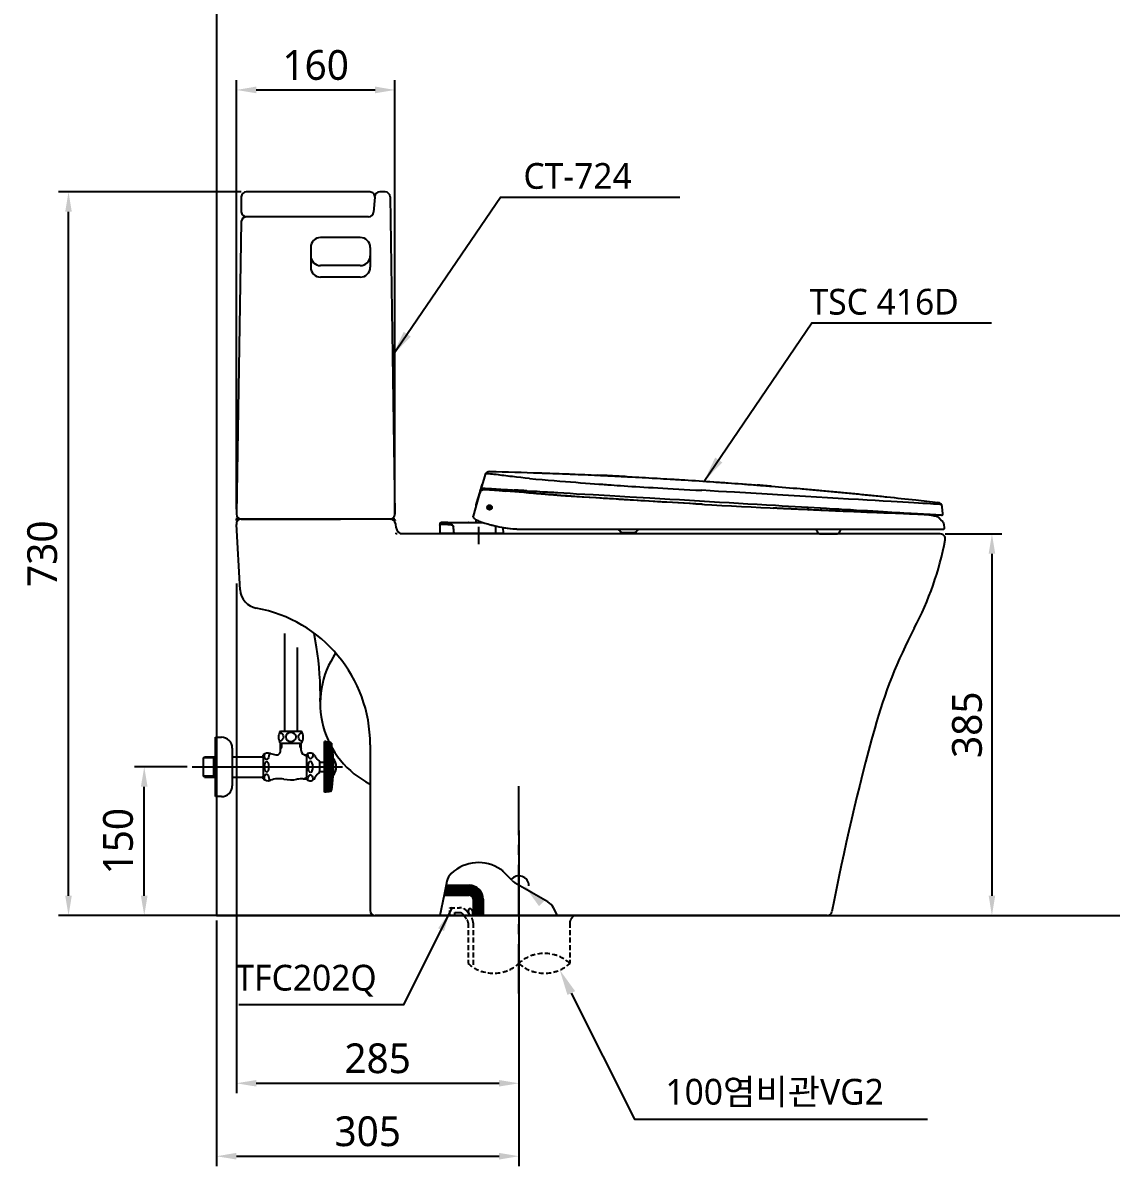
# Model space of a CAD drawing. Extents: x 50 to 2246, y -108 to 2189.
# Drawn here: x 50 to 1148, y -108 to 1045 of the extents above; entities that cross this region are included whole.
import ezdxf

# ---------------------------------------------------------------- set-up
doc = ezdxf.new("R2010")
doc.units = 0
doc.header["$LTSCALE"] = 20
doc.header["$MEASUREMENT"] = 0
doc.linetypes.add('CENTER', pattern=[2, 1.25, -0.25, 0.25, -0.25])
doc.linetypes.add('HIDDEN', pattern=[0.375, 0.25, -0.125])
doc.layers.get('0').update_dxf_attribs({"linetype": 'CONTINUOUS'})
doc.layers.get('DEFPOINTS').update_dxf_attribs({"linetype": 'CONTINUOUS'})
for name, color, linetype in [('1', 1, 'CONTINUOUS'), ('2', 2, 'CONTINUOUS'), ('3', 3, 'CONTINUOUS'), ('4', 4, 'CONTINUOUS'), ('6', 6, 'CONTINUOUS'), ('CENTER', 2, 'CENTER'), ('FAUCET', 4, 'CONTINUOUS')]:
    doc.layers.add(name, color=color, linetype=linetype)
doc.styles.add('ROMANS', font='romans', dxfattribs={"height": 10.144927})
doc.styles.get("Standard").update_dxf_attribs({"font": 'NanumGothic.ttf'})
doc.dimstyles.get("Standard").update_dxf_attribs({"dimtxt": 2.7, "dimasz": 2, "dimexe": 2, "dimexo": 1, "dimgap": 1.5, "dimtad": 1, "dimlfac": 10, "dimzin": 0, "dimdsep": 46, "dimtxsty": 'Standard', "dimcen": 0, "dimclrt": 2, "dimadec": 0, "dimazin": 0, "dimtfac": 1, "dimtofl": 0, "dimtmove": 0, "dimatfit": 3, "dimfxl": 0, "dimtolj": 1, "dimtzin": 0, "dimarcsym": 0})

# ---------------------------------------------------------------- blocks, each defined once
blk = doc.blocks.new('*D29')
at = {"layer": '1', "color": 3, "lineweight": -2}
for p, q in [((245.6, 139.8), (245.6, -108)), ((550.6, 61), (550.6, -108)), ((265.6, -98), (530.6, -98))]:
    blk.add_line(p, q, dxfattribs=at)
at = {"layer": '1', "color": 3}
for points in [[(265.6, -94.6), (265.6, -101.3), (245.6, -98)], [(530.6, -94.6), (530.6, -101.3), (550.6, -98)]]:
    blk.add_solid(points, dxfattribs=at)
at = {"layer": 'DEFPOINTS', "color": 0}
for p in [(245.6, 144.8), (550.6, 66), (550.6, -98)]:
    blk.add_point(p, dxfattribs=at)
at = {"layer": '1', "color": 2, "insert": (398.1, -73), "char_height": 30, "attachment_point": 5}
blk.add_mtext('\\A1;305', dxfattribs=at)
blk = doc.blocks.new('*D30')
at = {"layer": '1', "color": 3, "lineweight": -2}
for p, q in [((215.9, 294.8), (162.7, 294.8)), ((172.7, 164.8), (172.7, 274.8)), ((240.6, 144.8), (162.7, 144.8))]:
    blk.add_line(p, q, dxfattribs=at)
at = {"layer": '1', "color": 3}
for points in [[(169.3, 274.8), (176, 274.8), (172.7, 294.8)], [(169.3, 164.8), (176, 164.8), (172.7, 144.8)]]:
    blk.add_solid(points, dxfattribs=at)
at = {"layer": 'DEFPOINTS', "color": 0}
for p in [(172.7, 294.8), (220.9, 294.8), (245.6, 144.8)]:
    blk.add_point(p, dxfattribs=at)
at = {"layer": '1', "color": 2, "insert": (146.4, 219.8), "char_height": 30, "attachment_point": 5, "rotation": 90}
blk.add_mtext('\\A1;150', dxfattribs=at)
blk = doc.blocks.new('*D31')
at = {"layer": '1', "color": 3, "lineweight": -2}
for p, q in [((265.6, 479.8), (265.6, -34.4)), ((550.6, 61), (550.6, -34.4)), ((285.6, -24.4), (530.6, -24.4))]:
    blk.add_line(p, q, dxfattribs=at)
at = {"layer": '1', "color": 3}
for points in [[(285.6, -21.1), (285.6, -27.7), (265.6, -24.4)], [(530.6, -21.1), (530.6, -27.7), (550.6, -24.4)]]:
    blk.add_solid(points, dxfattribs=at)
at = {"layer": 'DEFPOINTS', "color": 0}
for p in [(265.6, 484.8), (550.6, 66), (550.6, -24.4)]:
    blk.add_point(p, dxfattribs=at)
at = {"layer": '1', "color": 2, "insert": (408.1, 0.6), "char_height": 30, "attachment_point": 5}
blk.add_mtext('\\A1;285', dxfattribs=at)
blk = doc.blocks.new('*X20')
at = {"color": 0}
for p, q in [((1041.8, 977), (1066.9, 977)), ((1040, 968), (1078.1, 968)), ((1040.2, 969), (1077.7, 969)), ((1040.4, 970), (1077.2, 970)), ((1040.6, 971), (1076.6, 971)), ((1040.8, 972), (1075.8, 972)), ((1041, 973), (1074.9, 973)), ((1041.2, 974), (1073.8, 974)), ((1041.4, 975), (1072.4, 975)), ((1041.6, 976), (1070.5, 976)), ((1066, 967), (1078.4, 967)), ((1067.8, 966), (1078.7, 966)), ((1068.5, 965), (1078.9, 965)), ((1068.9, 964), (1079, 964)), ((1069, 963), (1079, 963)), ((1069, 962), (1079, 962)), ((1069, 961), (1079, 961)), ((1069, 960), (1079, 960)), ((1069, 959), (1079, 959)), ((1069, 958), (1079, 958)), ((1069, 957), (1079, 957)), ((1069, 956), (1079, 956)), ((1069, 955), (1079, 955)), ((1069, 954), (1079, 954)), ((1069, 953), (1079, 953)), ((1069, 952), (1079, 952)), ((1069, 951), (1079, 951)), ((1069, 950), (1079, 950)), ((1069, 949), (1079, 949)), ((1069, 948), (1079, 948)), ((1069, 947), (1079, 947))]:
    blk.add_line(p, q, dxfattribs=at)
blk = doc.blocks.new('*D24')
at = {"color": 3, "lineweight": -2}
for p, q in [((980.6, 529.8), (1037.7, 529.8)), ((1027.7, 509.8), (1027.7, 164.8)), ((866.5, 144.8), (1037.7, 144.8))]:
    blk.add_line(p, q, dxfattribs=at)
at = {"color": 3}
for points in [[(1024.4, 509.8), (1031, 509.8), (1027.7, 529.8)], [(1024.4, 164.8), (1031, 164.8), (1027.7, 144.8)]]:
    blk.add_solid(points, dxfattribs=at)
at = {"layer": 'DEFPOINTS', "color": 0}
for p in [(975.6, 529.8), (861.5, 144.8), (1027.7, 144.8)]:
    blk.add_point(p, dxfattribs=at)
at = {"color": 2, "insert": (1002.7, 337.3), "char_height": 30, "attachment_point": 5, "rotation": 90}
blk.add_mtext('\\A1;385', dxfattribs=at)
blk = doc.blocks.new('*D26')
at = {"color": 3, "lineweight": -2}
for p, q in [((265.6, 554.8), (265.6, 987.6)), ((425.6, 549.8), (425.6, 987.6)), ((285.6, 977.6), (405.6, 977.6))]:
    blk.add_line(p, q, dxfattribs=at)
at = {"color": 3}
for points in [[(285.6, 981), (285.6, 974.3), (265.6, 977.6)], [(405.6, 981), (405.6, 974.3), (425.6, 977.6)]]:
    blk.add_solid(points, dxfattribs=at)
at = {"layer": 'DEFPOINTS', "color": 0}
for p in [(425.6, 977.6), (265.6, 549.8), (425.6, 544.8)]:
    blk.add_point(p, dxfattribs=at)
at = {"color": 2, "insert": (345.6, 1002.6), "char_height": 30, "attachment_point": 5}
blk.add_mtext('\\A1;160', dxfattribs=at)
blk = doc.blocks.new('*D28')
at = {"layer": '1', "color": 3, "lineweight": -2}
for p, q in [((270.6, 874.8), (86.3, 874.8)), ((96.3, 164.8), (96.3, 854.8)), ((400.6, 144.8), (86.3, 144.8))]:
    blk.add_line(p, q, dxfattribs=at)
at = {"layer": '1', "color": 3}
for points in [[(93, 854.8), (99.6, 854.8), (96.3, 874.8)], [(93, 164.8), (99.6, 164.8), (96.3, 144.8)]]:
    blk.add_solid(points, dxfattribs=at)
at = {"layer": 'DEFPOINTS', "color": 0}
for p in [(96.3, 874.8), (275.6, 874.8), (405.6, 144.8)]:
    blk.add_point(p, dxfattribs=at)
at = {"layer": '1', "color": 2, "insert": (69.9, 509.8), "char_height": 30, "attachment_point": 5, "rotation": 90}
blk.add_mtext('\\A1;730', dxfattribs=at)
blk = doc.blocks.new('A$C0A0E4DA4')
at = {"color": 2, "ltscale": 50}
for p, q in [((41.9, 58), (42.5, 60.1)), ((42.5, 60.1), (42.6, 60.5)), ((36.9, 41.2), (40.1, 51.8)), ((40.1, 51.8), (40.2, 51.8)), ((40.2, 51.8), (40.3, 51.8)), ((40.3, 51.8), (40.3, 51.8)), ((52.4, 37.1), (47.7, 37.1)), ((50, 39.5), (50, 34.7)), ((507.3, 30.6), (506.6, 37.7)), ((0, 20.8), (0, 19.8)), ((0, 20.8), (0, 19.8)), ((8, 19.8), (0, 19.8)), ((0, 19.3), (0, 19.1)), ((0, 19.1), (0, 10.8)), ((8, 19.8), (0.5, 19.8)), ((1.5, 19.8), (0.5, 19.8)), ((8, 21.8), (1, 21.8)), ((4.4, 19.8), (1.5, 19.8)), ((7.8, 19.8), (8.9, 19.8)), ((8, 21.8), (43.7, 21.8)), ((8, 19.8), (11.1, 19.8)), ((8, 19.8), (9.8, 19.8)), ((11, 19.8), (9.8, 19.8)), ((14, 12.5), (13.5, 17.5)), ((14.3, 10.8), (13.6, 17.6)), ((14.1, 10.8), (14, 12.5)), ((38.8, 17.6), (38.8, 0)), ((64, 10.8), (63.9, 16.9)), ((80.2, 15.3), (264.5, 15.3)), ((264.5, 15.3), (353.6, 15.3)), ((353.6, 15.3), (467.3, 15.3)), ((467.3, 15.3), (507.8, 15.3)), ((508.8, 16.4), (508.5, 19.9)), ((64, 10.8), (0, 10.8))]:
    blk.add_line(p, q, dxfattribs=at)
for points in [[(45.3, 69.7), (45.3, 69.4), (45.2, 69)], [(90.3, 66.3), (85.9, 66.8), (81.5, 67.3), (77.3, 67.8), (73.2, 68.3), (70.9, 68.5), (68.7, 68.8), (66.6, 69.1), (64.5, 69.3), (62.6, 69.5), (60.7, 69.8), (58.9, 70), (56.7, 70.2), (54.7, 70.4), (52.9, 70.6), (51.3, 70.8), (49.8, 71), (48.6, 71.1), (47.4, 71.2), (46.4, 71.3), (46.1, 71.3)], [(186.8, 68.3), (185.5, 68.4), (184.1, 68.4), (182.4, 68.5), (180.6, 68.6), (178.6, 68.7), (176.4, 68.8), (174, 68.9), (171.4, 69.1), (168.6, 69.2), (165.7, 69.3), (162.5, 69.5), (159.2, 69.6)], [(161, 69.5), (159.2, 69.6)], [(45.2, 69), (41.8, 57.8)], [(41.8, 57.6), (41.8, 57.7), (41.8, 57.8), (41.8, 57.8)], [(41.8, 57.8), (41.8, 57.7), (41.8, 57.5)], [(41.8, 57.8), (41.8, 57.7), (41.8, 57.6)], [(41.9, 57.9), (41.9, 57.5), (42, 57.2), (42.2, 56.9), (42.5, 56.7)], [(45.2, 69), (45.2, 69.1)], [(45.2, 69), (45.2, 69)], [(90.3, 66.3), (96.8, 65.7), (103.1, 65.2), (109.2, 64.7), (115.2, 64.2), (121, 63.7), (126.5, 63.3), (131.8, 62.9), (136.9, 62.5), (141.9, 62.1), (146.7, 61.7), (151.4, 61.4), (155.9, 61.1), (160.2, 60.7), (162.1, 60.6), (163.9, 60.5), (165.7, 60.3), (167.5, 60.2), (169.2, 60.1), (170.9, 60), (172.6, 59.9), (175.6, 59.6), (178.7, 59.4), (182.1, 59.2), (185.7, 58.9), (189.4, 58.7), (193.4, 58.4), (197.4, 58.2), (201.5, 57.9), (205.8, 57.6), (210.2, 57.3), (214.9, 57.1), (219.7, 56.8), (224.7, 56.5), (229.9, 56.2), (235.2, 55.9), (240.8, 55.6), (246.4, 55.3), (252.2, 55), (258.1, 54.7), (264.3, 54.4)], [(334.2, 58.6), (332, 58.7), (329.9, 58.9), (327.9, 59.1), (326, 59.2), (324.3, 59.4), (322.7, 59.5), (321.2, 59.6), (319.8, 59.7)], [(40, 51.1), (33.5, 28.3)], [(40.6, 52.5), (40.4, 52.1), (40.1, 51.4), (40, 51.1)], [(40.1, 51.8), (40.2, 52.3), (40.4, 52.9), (40.5, 53.4), (40.7, 54), (40.9, 54.5), (41, 55), (41.2, 55.5), (41.3, 56), (41.3, 56)], [(40.1, 51.8), (40.5, 52.6)], [(40.1, 51.3), (40.3, 51.9), (40.4, 52)], [(40.2, 51.9), (40.2, 51.7), (40.1, 51.3)], [(40.2, 51.9), (40.5, 52.6), (41, 53.3), (41.6, 54), (42.2, 54.5), (43, 54.9), (43.8, 55.2), (44.6, 55.3), (45.3, 55.3)], [(40.5, 52.3), (40.6, 52.5)], [(40.6, 52.7), (40.6, 52.8), (41.2, 53.7), (41.5, 54.3), (41.8, 54.8), (42, 55.3), (42.3, 55.6), (42.4, 56), (42.6, 56.2), (42.7, 56.5), (42.7, 56.6)], [(41.3, 56), (41.4, 56.4), (41.5, 56.8), (41.6, 57.1), (41.7, 57.3), (41.8, 57.6), (41.8, 57.6)], [(41.7, 56.9), (41.6, 56.7), (41.4, 56.4), (41.3, 56)], [(41.8, 57.6), (41.8, 57.5), (41.7, 56.9)], [(41.8, 57), (41.7, 56.9)], [(41.8, 57.5), (41.8, 57.6), (41.8, 57.6)], [(42.1, 56.8), (42.1, 56.8), (42, 57), (41.9, 57.1), (41.8, 57.4), (41.8, 57.5)], [(42.4, 56.6), (42.3, 56.7), (42.1, 56.8)], [(42.4, 56.7), (42.5, 56.6)], [(42.5, 56.6), (42.4, 56.6)], [(42.4, 56.6), (42.4, 56.6), (42.5, 56.6)], [(42.5, 56.7), (42.8, 56.6), (43.3, 56.6), (43.8, 56.6), (44.5, 56.5), (45.2, 56.5), (46, 56.4), (46.8, 56.4), (47.6, 56.3), (48.4, 56.3), (49.3, 56.2), (50.1, 56.2), (50.8, 56.1), (51.6, 56.1), (52.3, 56), (53.1, 56), (54, 55.9), (55.1, 55.9), (56.5, 55.8), (58, 55.7), (59.7, 55.6), (61.5, 55.5), (63.6, 55.4), (65.9, 55.2), (68.1, 55.1), (70.5, 55), (73, 54.8), (75.7, 54.7), (78, 54.5), (80.3, 54.4), (82.8, 54.2), (85.4, 54.1), (87.6, 54)], [(42.5, 56.6), (42.5, 56.6), (42.7, 56.6)], [(42.5, 56.6), (42.5, 56.6), (42.5, 56.6)], [(42.7, 56.6), (42.8, 56.5)], [(42.7, 56.6), (42.8, 56.6)], [(45.3, 55.3), (59.6, 54.3), (66.3, 53.7)], [(50.5, 56.1), (50.2, 55.5), (49.9, 55)], [(135.7, 48.1), (135.5, 48.1), (134.8, 48.2), (134, 48.2), (133.2, 48.3), (132.6, 48.3), (132, 48.4), (131.4, 48.4), (130.7, 48.5), (129.8, 48.5), (128.8, 48.6), (127.9, 48.7), (127.1, 48.7), (126.5, 48.7), (125.9, 48.8), (125.3, 48.8), (124.5, 48.9), (123.8, 48.9), (123, 49), (122.4, 49), (121.8, 49.1), (121.2, 49.1), (120.6, 49.2), (120, 49.2), (119.2, 49.3), (118.5, 49.3), (117.7, 49.4), (116.9, 49.5), (116, 49.5), (115.2, 49.6), (114.7, 49.6), (114.2, 49.7), (113.5, 49.7), (112.8, 49.8), (112.2, 49.8), (111.7, 49.9), (111.1, 49.9), (110.4, 50), (109.7, 50), (108.9, 50.1), (108, 50.2), (107.2, 50.2), (106.5, 50.3), (105.9, 50.4), (105.4, 50.4), (105.1, 50.4), (104.9, 50.4), (104.6, 50.5), (104.4, 50.5), (104, 50.5), (103.7, 50.5), (103.4, 50.6), (103, 50.6), (102.5, 50.6), (101.7, 50.7), (100.8, 50.8), (100, 50.9), (99.2, 50.9), (98.6, 51), (97.7, 51), (96.8, 51.1), (95.8, 51.2), (94.7, 51.3), (93.6, 51.4), (91.5, 51.6), (89.5, 51.7), (87, 52), (84.6, 52.2), (82.3, 52.4), (80, 52.6), (77.6, 52.8), (75.4, 52.9), (73.1, 53.1), (70.8, 53.3), (68.5, 53.5), (66.3, 53.7), (66.3, 53.7)], [(87.6, 53.9), (84.7, 54.1), (81.8, 54.3), (79, 54.4), (76.2, 54.6), (74.8, 54.7)], [(87.6, 54), (88.1, 53.9), (91.6, 53.7), (94.8, 53.5), (97.9, 53.4), (100.7, 53.2), (103.4, 53), (105.8, 52.9), (108, 52.8), (109.9, 52.7), (111.5, 52.6), (113.1, 52.5), (114.5, 52.4), (115.9, 52.3), (117.4, 52.2), (118.8, 52.1), (125, 51.8), (131.3, 51.4), (137.6, 51), (154.5, 50.1), (171.4, 49.1), (191.5, 47.9), (211.6, 46.7), (231.7, 45.5), (241.7, 45), (251.7, 44.4), (261.8, 43.8), (271.8, 43.2), (281.8, 42.6), (291.8, 42), (301.2, 41.5), (310.6, 40.9), (319.9, 40.4), (329.2, 39.9), (338.4, 39.3), (345.1, 38.9), (351.7, 38.5), (358.3, 38.2), (364.8, 37.8), (371.3, 37.4), (377.6, 37), (383.8, 36.7), (390, 36.3), (396.1, 35.9), (402.2, 35.6), (408.2, 35.2), (414.2, 34.9), (420, 34.5), (425.7, 34.2), (431.3, 33.9), (436.7, 33.6), (442, 33.3), (447.2, 33), (451.5, 32.7), (455.8, 32.5), (459.9, 32.2), (464, 32), (468, 31.7), (471.8, 31.5), (475.2, 31.3), (478.5, 31.1), (481.6, 31), (484.5, 30.8), (487.3, 30.6), (489.2, 30.5), (490.9, 30.4), (492.6, 30.3), (494.2, 30.2), (495.7, 30.1), (497.1, 30), (498.4, 30), (499.6, 29.9), (500.1, 29.9), (500.6, 29.8), (501.1, 29.8), (501.5, 29.8), (501.9, 29.8), (502.3, 29.7), (502.7, 29.7), (503.1, 29.7), (503.5, 29.7), (503.9, 29.6), (504.4, 29.6), (504.8, 29.6), (505.2, 29.6), (505.5, 29.6), (505.9, 29.5), (506.1, 29.5), (506.3, 29.5), (506.5, 29.5), (506.5, 29.5)], [(264.4, 40.3), (258, 40.6), (251.8, 41), (245.8, 41.3), (240, 41.7), (234.4, 42), (229, 42.3), (224.1, 42.6), (219.5, 42.9), (215, 43.2), (210.6, 43.4), (206.5, 43.7), (202.6, 43.9), (198.9, 44.1), (195.3, 44.4), (191.9, 44.6), (188.8, 44.8), (185.8, 44.9), (183.1, 45.1), (180.4, 45.3), (177.6, 45.4), (171.1, 45.8), (164.5, 46.3), (157.6, 46.7), (150.6, 47.1), (143.3, 47.6), (140.6, 47.8), (137.9, 47.9), (135.4, 48.1), (133, 48.2), (130.8, 48.4), (128.8, 48.5), (127, 48.6), (125.5, 48.8), (124, 48.9), (122.8, 48.9), (121.8, 49)], [(136.2, 48.1), (121.8, 49)], [(136.1, 48.1), (136.1, 48.1), (135.9, 48.1), (135.7, 48.1), (135.7, 48.1)], [(264.3, 40.3), (234.6, 42), (204.8, 43.8), (175, 45.7), (145.2, 47.5), (136.2, 48.1)], [(505.7, 40.1), (505.6, 40.1), (504.4, 40.2), (502.7, 40.3), (500.5, 40.4), (497.8, 40.6), (494.7, 40.8), (491.1, 41), (487.1, 41.2), (482.7, 41.5), (477.9, 41.7), (472.6, 42), (467, 42.4), (461.1, 42.7), (455.1, 43.1), (447.2, 43.5), (439.1, 44), (430.8, 44.5), (422.1, 45), (412, 45.6), (401.5, 46.2), (390.8, 46.9), (379.9, 47.5), (368.8, 48.1), (357.4, 48.8), (346, 49.5), (329.9, 50.4), (313.6, 51.4), (297.2, 52.4), (280.8, 53.3), (264.3, 54.4)], [(36.4, 38.6), (36.3, 38)], [(36.6, 40.1), (36.6, 39.9), (36.6, 39.7)], [(37, 40.5), (36.9, 41.2)], [(264.3, 40.3), (264.4, 40.3)], [(264.4, 40.3), (264.4, 40.3), (264.3, 40.3)], [(264.4, 40.3), (266.8, 40.2)], [(266.8, 40.2), (274.3, 39.8), (284.3, 39.2), (294.2, 38.7), (304.1, 38.1), (314, 37.6), (323.6, 37.1), (333.2, 36.6), (336.1, 36.5)], [(336.7, 36.4), (336.7, 36.4), (336.1, 36.5)], [(336.4, 36.4), (336.1, 36.5)], [(345.4, 36), (345.1, 36), (344.3, 36), (343.4, 36.1), (342.4, 36.1), (341.4, 36.2), (340.4, 36.2), (339.6, 36.3), (338.8, 36.3), (338.1, 36.4), (337.7, 36.4), (337.2, 36.4), (336.7, 36.4)], [(487.6, 29.9), (487.4, 29.9), (487, 29.9), (486.5, 30), (485.9, 30), (485.3, 30), (484.6, 30), (483.9, 30.1), (483.1, 30.1), (482.3, 30.1), (481.5, 30.2), (480.6, 30.2), (479, 30.3), (477.3, 30.3), (475.6, 30.4), (473.7, 30.5), (471.7, 30.6), (469.6, 30.7), (467.4, 30.8), (464.9, 30.9), (462.2, 31), (459.5, 31.1), (456.7, 31.2), (455.4, 31.3), (454.1, 31.3), (452.9, 31.4), (451.7, 31.4), (450.5, 31.5), (449.4, 31.5), (448.1, 31.5), (446.4, 31.6), (444.5, 31.7), (442.4, 31.8), (441.1, 31.8), (439.8, 31.9), (438.4, 31.9), (437.3, 32), (436.4, 32), (435.7, 32), (435.1, 32.1), (434.3, 32.1), (433.4, 32.1), (432.6, 32.2), (431.7, 32.2), (430.8, 32.2), (430, 32.3), (429.3, 32.3), (427.1, 32.4), (424.6, 32.5), (422.1, 32.6), (419.8, 32.7), (417.4, 32.8), (414.8, 32.9), (412.2, 33), (409.5, 33.1), (406.6, 33.2), (403.6, 33.3), (400.7, 33.5), (398.9, 33.5), (397.1, 33.6), (395.5, 33.7), (394.1, 33.8), (392.6, 33.8), (391, 33.9), (389.3, 34), (387.5, 34), (385.8, 34.1), (384, 34.2), (382.3, 34.3), (380.8, 34.3), (379.4, 34.4), (378, 34.5), (376.7, 34.5), (374.7, 34.6), (372.8, 34.7), (370.8, 34.8), (368.6, 34.9), (366.3, 35), (363.8, 35.1), (362.1, 35.2), (360.4, 35.3), (358.8, 35.3), (357.1, 35.4), (356.2, 35.5), (355.3, 35.5), (354.6, 35.5), (354, 35.6), (353.4, 35.6), (352.7, 35.6), (351.8, 35.7), (350.9, 35.7), (350.1, 35.8), (349.4, 35.8), (348.8, 35.8), (347.9, 35.9), (347, 35.9), (346, 36), (345.4, 36)], [(33.4, 28.1), (33.5, 28.3)], [(33.5, 27.8), (33.5, 27.8), (33.4, 28.1), (33.4, 28.1)], [(33.5, 27.8), (33.5, 27.7), (33.6, 27.3), (33.7, 27), (33.9, 26.7), (34, 26.6), (34.2, 26.4), (34.5, 26.2), (34.8, 25.9), (35.2, 25.6), (35.6, 25.3), (36, 25), (36.5, 24.8), (36.9, 24.6), (37.4, 24.3), (38.3, 23.9), (39.3, 23.4), (40.6, 22.9), (41.3, 22.7), (42.1, 22.4), (43.1, 22), (44.1, 21.7), (45.3, 21.3), (46.7, 20.9), (48.2, 20.5), (49.8, 20), (51.6, 19.6), (53.4, 19.1), (55.3, 18.7), (57.4, 18.2), (59.7, 17.7), (62.1, 17.3), (64.2, 16.9), (66.5, 16.5), (68.8, 16.2), (71.3, 15.9), (73.8, 15.6), (76.4, 15.5)], [(33.6, 28.7), (33.6, 28.6)], [(36.3, 24.9), (36.3, 22.8)], [(437.5, 32), (437.3, 32), (437, 32)], [(487.6, 29.9), (487.3, 29.9), (487, 29.9), (486.5, 30), (486.4, 30)], [(494.9, 29.3), (494.4, 29.4), (493.3, 29.5), (492.6, 29.6), (492, 29.6), (491.4, 29.7), (490.8, 29.7), (490.2, 29.8), (489.9, 29.8), (489.8, 29.8), (489.7, 29.8), (489.6, 29.8), (489.4, 29.8), (489.2, 29.8), (489, 29.8), (488.8, 29.8), (488.4, 29.9), (488, 29.9), (487.6, 29.9)], [(494.9, 29.3), (494.9, 29.3)], [(495, 29.3), (495, 29.3), (495, 29.3), (495, 29.3)], [(495.9, 29.1), (495, 29.3)], [(501.6, 27.6), (500.7, 27.9), (499.5, 28.2), (498.5, 28.5), (497.6, 28.7), (496.9, 28.9), (496.3, 29), (495.9, 29.1)], [(501.8, 27.5), (501.7, 27.5), (501.6, 27.6)], [(504.9, 25), (504.5, 25.5), (504.2, 25.9), (504, 26.1), (503.8, 26.3), (503.6, 26.4), (503.4, 26.6), (503.2, 26.8), (502.8, 27), (502.4, 27.3), (501.8, 27.5), (501.8, 27.5)], [(506, 23.7), (506, 23.7), (505.9, 23.8), (505.8, 23.9), (505.6, 24), (505.4, 24.2), (505.2, 24.6), (504.9, 25)], [(508.5, 19.9), (508.3, 20.6), (508.1, 21.2), (507.8, 21.8), (507.5, 22.4), (507.1, 22.8), (506.7, 23.2), (506.3, 23.5), (506, 23.7)], [(506.3, 29.5), (506.5, 29.5)], [(506.5, 29.5), (506.5, 29.5), (506.7, 29.6), (506.9, 29.7), (507.1, 29.8), (507.3, 30.1), (507.3, 30.3), (507.3, 30.6)], [(0, 20.8), (0.1, 21.2), (0.3, 21.5), (0.6, 21.7), (1, 21.8)], [(0, 19.3), (0, 19.5), (0.1, 19.6), (0.3, 19.7), (0.5, 19.8)], [(0, 19.3), (0, 10.8)], [(11, 19.8), (11.2, 19.8)], [(11.2, 19.8), (11.4, 19.7), (11.9, 19.6), (12.1, 19.5), (12.3, 19.4), (12.5, 19.3), (12.7, 19.1), (12.9, 18.9), (13.2, 18.5), (13.4, 18.1), (13.5, 17.5)], [(35.3, 21.8), (35.5, 21.8)], [(35.8, 21.9), (35.6, 21.9), (35.5, 21.8)], [(36.3, 22.8), (36.3, 22.5), (36.2, 22.3), (36, 22), (35.8, 21.9)], [(49.8, 20), (49.9, 20), (52.2, 19.4), (54.5, 18.8), (57, 18.3), (59.6, 17.7), (62.2, 17.2), (65, 16.7), (67.8, 16.3), (70.6, 15.9), (73.5, 15.6), (76.4, 15.4)], [(55.9, 18.5), (56, 10.8)], [(76.4, 15.4), (76.4, 15.5), (76.4, 15.5)], [(76.4, 15.4), (80.2, 15.3)], [(76.6, 15.4), (76.6, 15.4)], [(76.6, 15.4), (76.7, 15.4)], [(76.6, 15.4), (76.7, 15.4)], [(180.1, 15.3), (180.1, 15.2), (180.7, 14.1), (181.3, 13.4)], [(181.3, 13.4), (181.8, 12.8), (182.5, 12.4), (183.2, 12.1), (184, 11.9)], [(184, 11.9), (184.2, 11.9), (184.6, 11.9), (185.2, 11.9)], [(194.9, 11.9), (195.5, 11.9), (195.9, 11.9), (196.1, 11.9)], [(196.1, 11.9), (196.9, 12.1), (197.6, 12.4), (198.2, 12.8), (198.8, 13.4)], [(198.8, 13.4), (199.3, 14.1), (199.9, 15.2), (200, 15.3)], [(379.1, 15.3), (379.2, 15.2), (379.4, 14.5), (379.7, 13.9), (380, 13.3), (380.4, 12.7), (380.9, 12)], [(380.9, 12), (381.1, 11.7), (381.5, 11.4), (381.8, 11.1), (382.2, 10.9), (383, 10.6), (383.6, 10.4)], [(400.2, 10.4), (400.8, 10.6), (401.5, 10.9), (401.9, 11.1), (402.3, 11.4), (402.7, 11.7), (402.9, 12)], [(402.9, 12), (403.4, 12.7), (403.8, 13.3), (404.1, 13.9), (404.3, 14.5), (404.6, 15.2), (404.6, 15.3)], [(402.9, 12), (403, 12.1)], [(399.9, 10.4), (400.2, 10.4)]]:
    blk.add_lwpolyline(points, dxfattribs=at)
blk.add_circle((50, 37.1), 2.37, dxfattribs=at)
for centre, radius, start, end in [((50.2, 68.4), 5, 88.5953, 163.5), ((374.7, 39), 5, 197.8332, 221.1124), ((377.7, 41.6), 9, 221.1122, 229.99), ((377.7, 41.6), 9, 304.8468, 318.8878), ((380.7, 39), 5, 318.8876, 331.1251), ((501.6, 37.2), 5, 6, 83.4433), ((11.1, 17.3), 2.5, 5.9994, 89.9994), ((507.8, 16.3), 1, 270, 6)]:
    blk.add_arc(centre, radius, start, end, dxfattribs=at)
for points, knots in [([(45.4, 69.8), (45.4, 69.8), (45.4, 69.8), (45.4, 69.8), (45.4, 69.7), (45.3, 69.7)], [0.0000005, 0.0000005, 0.0000005, 0.0000005, 0.3333333, 0.6666667, 0.9999995, 0.9999995, 0.9999995, 0.9999995]), ([(50.3, 73.4), (67.1, 73), (85.1, 72.5), (103.1, 71.9), (104.3, 71.8)], [0.0000193, 0.0000193, 0.0000193, 0.0000193, 0.277279, 0.2967851, 0.2967851, 0.2967851, 0.2967851]), ([(104.3, 71.8), (112.9, 71.5), (122.4, 71.2), (132, 70.8), (133, 70.8)], [0.2967851, 0.2967851, 0.2967851, 0.2967851, 0.4378889, 0.4544033, 0.4544033, 0.4544033, 0.4544033]), ([(133, 70.8), (141.7, 70.4), (150.6, 70), (159.5, 69.6), (159.6, 69.6)], [0.4544033, 0.4544033, 0.4544033, 0.4544033, 0.5984987, 0.6006749, 0.6006749, 0.6006749, 0.6006749]), ([(186.8, 68.3), (187.3, 68.3), (188.5, 68.2), (189.7, 68.1), (190.4, 68.1)], [0.74993429, 0.74993429, 0.74993429, 0.74993429, 0.75910855, 0.76977684, 0.76977684, 0.76977684, 0.76977684]), ([(190.4, 68.1), (199.5, 67.6), (209, 67.1), (218.5, 66.6), (219, 66.5)], [0.7697768, 0.7697768, 0.7697768, 0.7697768, 0.9197184, 0.9272582, 0.9272582, 0.9272582, 0.9272582]), ([(232.2, 65.8), (237.1, 65.5), (251.7, 64.6), (266.4, 63.6), (276.2, 62.9), (276.3, 62.9)], [0, 0, 0, 0, 0.1000262, 0.3000204, 0.3019588, 0.3019588, 0.3019588, 0.3019588]), ([(276.3, 62.9), (281.1, 62.6), (285.8, 62.2), (290.6, 61.9), (290.6, 61.9)], [0.30195879, 0.30195879, 0.30195879, 0.30195879, 0.40001749, 0.40009326, 0.40009326, 0.40009326, 0.40009326]), ([(305.2, 60.8), (305.2, 60.8), (310, 60.5), (315, 60.1), (319.9, 59.7), (320, 59.7)], [0.4999268, 0.4999268, 0.4999268, 0.4999268, 0.5000146, 0.6000117, 0.6014497, 0.6014497, 0.6014497, 0.6014497]), ([(334, 58.6), (334.1, 58.6), (343.9, 57.8), (358.6, 56.5), (373.2, 55.3), (378, 54.8)], [0.6977902, 0.6977902, 0.6977902, 0.6977902, 0.7000088, 0.900003, 1, 1, 1, 1]), ([(378, 54.8), (382.9, 54.4), (392.6, 53.5), (407.2, 52.1), (421.7, 50.7), (436.3, 49.3), (455.7, 47.3), (477.6, 44.9), (494.8, 43), (502.2, 42.1)], [0, 0, 0, 0, 0.117162, 0.234325, 0.351487, 0.468649, 0.585811, 0.820136, 1, 1, 1, 1]), ([(36.4, 38.6), (36.4, 38.6), (36.5, 39.1), (36.6, 39.7), (36.7, 40.4), (36.7, 40.6)], [0.312838, 0.312838, 0.312838, 0.312838, 0.3333333, 0.6666667, 0.8441628, 0.8441628, 0.8441628, 0.8441628]), ([(194.9, 11.9), (195.4, 11.9), (195.7, 11.9), (195.7, 11.9), (195.7, 11.9)], [0, 0, 0, 0, 0.5, 0.5000246, 0.5000246, 0.5000246, 0.5000246]), ([(383.6, 10.4), (385.2, 10.4), (386.7, 10.4), (389.2, 10.4), (390.6, 10.4)], [0.0165212, 0.0165212, 0.0165212, 0.0165212, 0.5, 1, 1, 1, 1])]:
    blk.add_open_spline(points, degree=3, knots=knots, dxfattribs=at)
for points in [[(159.6, 69.6), (166, 69.3), (172.4, 69), (178.8, 68.7)], [(179, 68.7), (181.6, 68.6), (184.2, 68.4), (186.8, 68.3)], [(219, 66.5), (223.4, 66.3), (227.8, 66), (232.2, 65.8)], [(290.6, 61.9), (295.2, 61.6), (299.8, 61.2), (304.4, 60.9)], [(304.4, 60.9), (304.4, 60.9), (304.4, 60.9), (304.4, 60.9)], [(304.4, 60.9), (304.6, 60.9), (304.8, 60.9), (305, 60.8)], [(305, 60.8), (305, 60.8), (305, 60.8), (305.1, 60.8)], [(305.1, 60.8), (305.1, 60.8), (305.1, 60.8), (305.1, 60.8)], [(305.1, 60.8), (305.1, 60.8), (305.1, 60.8), (305.2, 60.8)], [(320, 59.7), (324.6, 59.3), (329.3, 59), (334, 58.6)], [(36.7, 40.6), (36.8, 40.8), (36.8, 41), (36.9, 41.2)], [(28.6, 21.8), (28.5, 21.8), (28.5, 21.8), (28.5, 21.8)], [(28.6, 21.8), (28.5, 21.8), (28.5, 21.8), (28.5, 21.8)], [(28.7, 21.8), (28.7, 21.8), (28.7, 21.8), (28.6, 21.8)], [(76.7, 15.4), (77.1, 15.4), (77.9, 15.4), (79, 15.3), (79.8, 15.3), (80.2, 15.3)], [(184.4, 11.9), (184.4, 11.9), (184.7, 11.9), (185.2, 11.9)], [(185.2, 11.9), (185.7, 11.9), (186.5, 11.9), (187.5, 11.9)], [(187.5, 11.9), (187.6, 11.9), (187.9, 11.9), (188.1, 11.9)], [(188.1, 11.9), (188.4, 11.9), (188.9, 11.9), (189.7, 11.9), (190, 11.9)], [(190, 11.9), (190.4, 11.9), (191.1, 11.9), (191.7, 11.9), (192, 11.9)], [(192, 11.9), (192.2, 11.9), (192.4, 11.9), (192.6, 11.9)], [(192.6, 11.9), (193.6, 11.9), (194.4, 11.9), (194.9, 11.9)], [(390.6, 10.4), (391.9, 10.4), (393.5, 10.4), (395.2, 10.4)], [(395.2, 10.4), (395.5, 10.4), (395.8, 10.4), (396.1, 10.4)], [(396.1, 10.4), (396.4, 10.4), (397.1, 10.4), (397.8, 10.4), (398.2, 10.4)], [(398.2, 10.4), (398.5, 10.4), (399.1, 10.4), (399.4, 10.4), (399.9, 10.4)]]:
    blk.add_open_spline(points, degree=3, dxfattribs=at)

msp = doc.modelspace()

# ---------------------------------------------------------------- linework, layer by layer
at = {"color": 7}
for p, q in [((543.63384, 180.08154), (534.77755, 189.25393)), ((477.20352, 175.8705), (475.14697, 165.83487)), ((477.92701, 179.40105), (477.20352, 175.8705)), ((477.20352, 175.35168), (500.42487, 175.35168)), ((579.6913, 158.61648), (546.94438, 177.49647)), ((475.14697, 165.83487), (470.82459, 144.7423)), ((475.14697, 165.31606), (500.42487, 165.31606)), ((504.43912, 161.30181), (504.43912, 144.76006)), ((514.47474, 161.30181), (514.47474, 144.76006)), ((589.61606, 144.76006), (585.49115, 152.5909)), ((501.49646, 144.76006), (504.43912, 144.76006)), ((504.43912, 144.76006), (514.47474, 144.76006)), ((514.47474, 144.76006), (589.61606, 144.76006))]:
    msp.add_line(p, q, dxfattribs=at)
at = {"color": 7, "linetype": 'HIDDEN'}
for p, q in [((480.96565, 152.72609), (490.58676, 152.72609)), ((480.96565, 144.76006), (480.96565, 152.72609)), ((485.98346, 147.70828), (490.58676, 147.70828)), ((485.98346, 144.76006), (485.98346, 147.70828)), ((494.64191, 145.64583), (498.38974, 140.50333)), ((498.69706, 148.6012), (502.44489, 143.4587)), ((605.91851, 144.76006), (602.81623, 140.50333)), ((499.3524, 137.54796), (499.3524, 96.59045)), ((504.37022, 137.54796), (504.37022, 92.67891)), ((601.85356, 137.54796), (601.85356, 96.59045))]:
    msp.add_line(p, q, dxfattribs=at)
at = {"color": 7}
msp.add_lwpolyline([(499.76921, 147.51262, 0.0621308276), (500.39862, 146.19402, 0.0753600164), (501.19426, 145.28664, 0.107055245), (502.19735, 144.75523, 0.1498887269), (503.01671, 144.77464, 0.1498887269), (503.68432, 145.25005, 0.107055245), (504.16899, 146.27654, 0.0753600164), (504.2623, 147.47973, 0.0621308276), (503.97612, 148.91255, 0.0621308276), (503.34672, 150.23115, 0.0753600164), (502.55107, 151.13853, 0.107055245), (501.54798, 151.66994, 0.1498887269), (500.72862, 151.65053, 0.1498887269), (500.06101, 151.17512, 0.107055245), (499.57634, 150.14863, 0.0753600164), (499.48303, 148.94544, 0.0621308276)], format="xyb", close=True, dxfattribs=at)
for centre, radius, start, end in [((509.82111, 158.06409), 40.14249, 55.73109334, 133.11382652), ((492.67399, 176.37903), 15.05343, 133.11382652, 168.41903051), ((523.94819, 178.79779), 15.05343, 43.99550901, 55.73109334), ((550.60298, 174.76006), 10.03562, 0, 141.53781911), ((500.42487, 161.30181), 14.04987, 0, 90), ((554.46319, 190.53768), 15.05343, 223.99550901, 240.03472876), ((500.42487, 161.30181), 4.01425, 0, 90), ((572.17249, 145.57526), 15.05343, 27.77812615, 60.03472876)]:
    msp.add_arc(centre, radius, start, end, dxfattribs=at)
at = {"color": 7, "linetype": 'HIDDEN'}
for centre, radius, start, end in [((490.58676, 142.69047), 10.03562, 36.08435624, 90), ((490.58676, 142.69047), 5.01781, 36.08435624, 90), ((494.33459, 137.54796), 5.01781, 0, 36.08435624), ((494.33459, 137.54796), 10.03562, 0, 36.08435624), ((606.87137, 137.54796), 5.01781, 143.91564376, 180), ((576.22827, 68.89204), 37.73404, 47.22643208, 132.77356792), ((524.97769, 124.28887), 37.73404, 227.22643208, 312.77356792), ((576.22827, 124.28887), 37.73404, 227.22643208, 312.77356792)]:
    msp.add_arc(centre, radius, start, end, dxfattribs=at)
at = {"color": 7}
msp.add_solid([(570.9116, 154.23666), (576.764, 160.1691), (556.04046, 174.76006)], dxfattribs=at)
at = {"layer": '1'}
msp.add_line((220.94316, 294.76006), (372.48507, 294.76006), dxfattribs=at)
at = {"layer": '1', "color": 7}
for p, q in [((550.60298, 230.56006), (550.60298, 58.96006)), ((550.60298, 198.76006), (550.60298, 124.12157))]:
    msp.add_line(p, q, dxfattribs=at)
at = {"layer": '3', "color": 7}
for p, q in [((270.60298, 869.76006), (270.60298, 854.76006)), ((400.18701, 874.76006), (275.60298, 874.76006)), ((405.17109, 869.36134), (403.97109, 854.36134)), ((415.67818, 874.76006), (410.21896, 874.76006)), ((420.6776, 869.83582), (425.60241, 549.83582)), ((270.60298, 844.76006), (265.60298, 549.76006)), ((398.98701, 849.76006), (275.60298, 849.76006)), ((265.60298, 546.1428), (265.60298, 544.76006)), ((267.08752, 544.76006), (265.60298, 544.76006)), ((265.60298, 543.37733), (265.60298, 544.76006)), ((420.60298, 544.76006), (270.60298, 544.76006)), ((270.60298, 544.76006), (370.60298, 544.76006)), ((425.60298, 544.76006), (424.06414, 544.76006)), ((425.60298, 544.76006), (425.73393, 543.45057)), ((269.33995, 473.33928), (265.61411, 539.42673)), ((426.05323, 540.25758), (426.15273, 539.26255)), ((426.48317, 530.95824), (426.60298, 529.76006)), ((427.74049, 529.76006), (426.60298, 529.76006)), ((975.60298, 529.76006), (431.12792, 529.76006)), ((346.45519, 415.52115), (344.20405, 429.45)), ((400.60298, 317.15191), (400.60298, 149.76006)), ((861.4625, 144.76006), (405.60298, 144.76006))]:
    msp.add_line(p, q, dxfattribs=at)
at = {"layer": '3'}
for points in [[(483.36486, 153.17058), (434.29539, 54.76009), (268.12936, 54.76009)], [(603.39297, 66.64572), (667.14649, -60.5346), (962.67515, -60.5346)]]:
    msp.add_lwpolyline(points, dxfattribs=at)
at = {"layer": '3', "color": 7}
for centre, radius, start, end in [((275.60298, 869.76006), 5, 90, 180), ((400.18701, 869.76006), 5, 355.42607874, 90), ((410.21896, 869.76006), 5, 90, 175.42607874), ((415.67818, 869.76006), 5, 0.86815109, 90), ((275.60298, 854.76006), 5, 180, 270), ((398.98701, 854.76006), 5, 270, 355.42607874), ((275.60298, 844.76006), 5, 90, 180), ((270.60298, 549.76006), 5, 180, 270), ((270.60298, 539.76006), 5, 90, 183.82255373), ((420.60298, 549.76006), 5, 270, 0.86815109), ((421.07805, 539.76006), 5, 5.71059314, 90), ((437.92321, 539.37152), 11.77098, 180.53043277, 234.73971066), ((670.88043, 581.71764), 315, 332.14530104, 349.41266266), ((975.60298, 524.76006), 5, 349.41266266, 90), ((289.30285, 474.55686), 20, 183.4902592, 259.66668948), ((260.60298, 317.15191), 140, 0, 79.66668948), ((1391.45072, 200.92444), 500, 152.14530104, 164.58785329), ((50.29808, 367.6571), 300, 358.69730097, 9.18059338), ((441.0425, 358.77146), 90.84544, 145.9830263, 243.56729545), ((3181.73011, -292.60902), 2357.06101, 164.58785329, 169.20585276), ((405.60298, 149.76006), 5, 180, 270), ((861.4625, 149.76006), 5, 270, 349.20585276)]:
    msp.add_arc(centre, radius, start, end, dxfattribs=at)
at = {"layer": '3'}
for points in [[(469.05807, 131.94789), (480.96565, 148.35888), (475.0242, 128.97305)], [(607.27096, 68.57936), (591.79111, 89.91365), (599.51498, 64.71207)]]:
    msp.add_solid(points, dxfattribs=at)
at = {"layer": '4'}
for p, q in [((314.25298, 429.42474), (314.25298, 330.76006)), ((326.95298, 415.03226), (326.95298, 330.76006)), ((244.4787, 264.76006), (244.4787, 324.76006)), ((244.4787, 324.76006), (250.4787, 324.76006)), ((310.10298, 330.76006), (314.25298, 330.76006)), ((314.25298, 330.76006), (331.10298, 330.76006)), ((261.4787, 313.76006), (261.4787, 275.76006)), ((310.10298, 318.76006), (331.10298, 318.76006)), ((310.10298, 310.84843), (310.10298, 318.76006)), ((310.10298, 314.76006), (311.35298, 314.76006)), ((311.35298, 314.76006), (310.10298, 312.595)), ((311.35298, 314.76006), (311.35298, 318.76006)), ((329.85298, 314.76006), (329.85298, 318.76006)), ((329.85298, 314.76006), (331.10298, 314.76006)), ((329.85298, 314.76006), (331.10298, 312.595)), ((331.10298, 311.26006), (331.10298, 318.76006)), ((354.60298, 319.26006), (354.60298, 320.26006)), ((356.10298, 320.26006), (354.60298, 320.26006)), ((354.60298, 294.76006), (354.60298, 319.26006)), ((356.10298, 320.06006), (356.10298, 320.26006)), ((356.10298, 320.06006), (356.10298, 294.76006)), ((359.60298, 319.34858), (356.10298, 319.34858)), ((359.60298, 318.34858), (356.10298, 318.34858)), ((359.60298, 317.34858), (356.10298, 317.34858)), ((359.60298, 316.34858), (356.10298, 316.34858)), ((359.60298, 315.34858), (356.10298, 315.34858)), ((359.60298, 314.34858), (356.10298, 314.34858)), ((359.60298, 313.34858), (356.10298, 313.34858)), ((359.60298, 312.34858), (356.10298, 312.34858)), ((359.60298, 319.76006), (356.40298, 319.76006)), ((360.10298, 319.26006), (359.60298, 319.76006)), ((359.60298, 319.76006), (359.60298, 294.76006)), ((360.92673, 319.26006), (360.10298, 319.26006)), ((360.10298, 319.26006), (360.10298, 294.76006)), ((361.51817, 318.76006), (361.51817, 294.76006)), ((232.4787, 304.01006), (233.4787, 305.01006)), ((242.9787, 304.01006), (232.4787, 304.01006)), ((232.4787, 285.51006), (232.4787, 304.01006)), ((233.4787, 305.01006), (244.4787, 305.01006)), ((242.9787, 304.01006), (243.9787, 305.01006)), ((242.9787, 284.51006), (242.9787, 305.01006)), ((244.4787, 304.39311), (244.4787, 285.12767)), ((261.4787, 305.01006), (292.60298, 305.01006)), ((292.60186, 304.01119), (292.60186, 306.75896)), ((292.60298, 304.01006), (292.60298, 285.51006)), ((335.60298, 306.01006), (334.30395, 306.95164)), ((335.60298, 306.76006), (336.51638, 306.76006)), ((335.60298, 306.01006), (335.60298, 306.76006)), ((335.60298, 306.01006), (336.51638, 306.01006)), ((336.51638, 306.76006), (336.51638, 307.48078)), ((336.51638, 282.76006), (336.51638, 306.76006)), ((344.62979, 306.08158), (345.18216, 305.12485)), ((349.51638, 300.49241), (349.51638, 299.51006)), ((359.60298, 311.34858), (356.10298, 311.34858)), ((359.60298, 310.34858), (356.10298, 310.34858)), ((359.60298, 309.34858), (356.10298, 309.34858)), ((359.60298, 308.34858), (356.10298, 308.34858)), ((359.60298, 307.34858), (356.10298, 307.34858)), ((359.60298, 306.34858), (356.10298, 306.34858)), ((359.60298, 305.34858), (356.10298, 305.34858)), ((359.60298, 304.34858), (356.10298, 304.34858)), ((359.60298, 303.34858), (356.10298, 303.34858)), ((359.60298, 302.34858), (356.10298, 302.34858)), ((359.60298, 301.34858), (356.10298, 301.34858)), ((359.60298, 300.34858), (356.10298, 300.34858)), ((349.51638, 299.51006), (354.60298, 299.51006)), ((349.51638, 299.51006), (349.51638, 290.01006)), ((349.51638, 289.02772), (349.51638, 290.01006)), ((349.51638, 290.01006), (354.60298, 290.01006)), ((354.60298, 269.26006), (354.60298, 294.76006)), ((359.60298, 299.34858), (356.10298, 299.34858)), ((359.60298, 298.34858), (356.10298, 298.34858)), ((359.60298, 297.34858), (356.10298, 297.34858)), ((359.60298, 296.34858), (356.10298, 296.34858)), ((359.60298, 295.34858), (356.10298, 295.34858)), ((356.10298, 269.46006), (356.10298, 294.76006)), ((359.60298, 294.17155), (356.10298, 294.17155)), ((359.60298, 293.17155), (356.10298, 293.17155)), ((359.60298, 292.17155), (356.10298, 292.17155)), ((359.60298, 291.17155), (356.10298, 291.17155)), ((359.60298, 290.17155), (356.10298, 290.17155)), ((359.60298, 289.17155), (356.10298, 289.17155)), ((359.60298, 269.76006), (359.60298, 294.76006)), ((360.10298, 270.26006), (360.10298, 294.76006)), ((361.51817, 270.76006), (361.51817, 294.76006)), ((242.9787, 285.51006), (232.4787, 285.51006)), ((233.4787, 284.51006), (232.4787, 285.51006)), ((233.4787, 284.51006), (244.4787, 284.51006)), ((243.9787, 284.51006), (242.9787, 285.51006)), ((261.4787, 284.51006), (292.60298, 284.51006)), ((292.60298, 282.76006), (292.60298, 285.51006)), ((292.60298, 284.51006), (292.60298, 284.32833)), ((292.60298, 282.76006), (292.60298, 284.32833)), ((332.89119, 282.76006), (336.51638, 282.76006)), ((335.60298, 283.51006), (334.30395, 282.76006)), ((335.60298, 283.51006), (336.51638, 283.51006)), ((335.60298, 282.76006), (335.60298, 283.51006)), ((336.51638, 282.03935), (336.51638, 282.76006)), ((344.62979, 283.43855), (345.18216, 284.39527)), ((359.60298, 288.17155), (356.10298, 288.17155)), ((359.60298, 287.17155), (356.10298, 287.17155)), ((359.60298, 286.17155), (356.10298, 286.17155)), ((359.60298, 285.17155), (356.10298, 285.17155)), ((359.60298, 284.17155), (356.10298, 284.17155)), ((359.60298, 283.17155), (356.10298, 283.17155)), ((359.60298, 282.17155), (356.10298, 282.17155)), ((359.60298, 281.17155), (356.10298, 281.17155)), ((359.60298, 280.17155), (356.10298, 280.17155)), ((359.60298, 279.17155), (356.10298, 279.17155)), ((359.60298, 278.17155), (356.10298, 278.17155)), ((359.60298, 277.17155), (356.10298, 277.17155)), ((356.10298, 269.26006), (354.60298, 269.26006)), ((359.60298, 276.17155), (356.10298, 276.17155)), ((359.60298, 275.17155), (356.10298, 275.17155)), ((359.60298, 274.17155), (356.10298, 274.17155)), ((359.60298, 273.17155), (356.10298, 273.17155)), ((359.60298, 272.17155), (356.10298, 272.17155)), ((359.60298, 271.17155), (356.10298, 271.17155)), ((359.60298, 270.17155), (356.10298, 270.17155)), ((356.10298, 269.26006), (356.10298, 269.46006)), ((359.60298, 269.76006), (356.40298, 269.76006)), ((360.10298, 270.26006), (359.60298, 269.76006)), ((360.92673, 270.26006), (360.10298, 270.26006)), ((250.4787, 264.76006), (244.4787, 264.76006))]:
    msp.add_line(p, q, dxfattribs=at)
for centre, radius, start, end in [((250.4787, 313.76006), 11, 0, 90), ((318.10298, 324.76006), 10, 143.13010235, 216.86989765), ((323.10298, 324.76006), 10, 323.13010235, 36.86989765), ((356.40298, 320.06006), 0.3, 180, 270), ((360.92673, 318.56006), 0.7, 9.49341, 90), ((218.60298, 294.76006), 145, 1.94314208, 9.49341), ((297.50935, 301.76731), 7, 69.03386253, 134.51293636), ((308.89782, 331.48777), 24.82771, 249.03386253, 262.28832154), ((306.10298, 310.84843), 4, 262.28832154, 0), ((335.60298, 311.26006), 4.5, 180, 270), ((339.99052, 303.40309), 5.35697, 30, 130.43056562), ((357.30651, 312.12485), 14, 210, 236.19017959), ((352.34875, 294.71473), 14, 0.24727149, 38.21407326), ((357.30651, 277.39527), 14, 123.80982041, 150), ((218.60298, 294.76006), 145, 350.50659, 1.94314208), ((352.34875, 294.83557), 14, 321.78592674, 359.75272851), ((297.50935, 287.75282), 7, 225.5, 290.96613747), ((308.89782, 258.03236), 24.82771, 79.26272498, 110.96613747), ((320.60298, 319.76006), 38, 259.26272601, 279.30482553), ((332.89119, 244.76006), 38, 89.99999738, 99.30482351), ((339.99052, 286.11704), 5.35697, 229.56943438, 330), ((250.4787, 275.76006), 11, 270, 0), ((356.40298, 269.46006), 0.3, 90, 180), ((360.92673, 270.96006), 0.7, 270, 350.50659)]:
    msp.add_arc(centre, radius, start, end, dxfattribs=at)
at = {"layer": '4', "extrusion": (0, 0, -1)}
for centre, major_axis, ratio, start_param, end_param in [((307.92031, 324.98765), (-5.22946, 0), 0.8663914057, 1.8241194503, 4.4989702221), ((333.37625, 324.98765), (-5.22946, 0), 0.8663914057, -1.3410882998, 1.3014651415), ((296.16405, 307.26497), (0, 5.21778), 0.4600900845, 1.2920182652, 4.7930949808), ((340.28164, 308.35235), (0, 5.39901), 0.4782041641, 1.6491869217, 4.6926581943), ((296.16405, 282.34578), (0, 5.21778), 0.4600900845, 4.6137785763, 8.1512197192), ((340.28164, 281.43963), (0, 5.39901), 0.4782041641, 4.681700192, 7.8252127338)]:
    msp.add_ellipse(centre, major_axis=major_axis, ratio=ratio, start_param=start_param, end_param=end_param, dxfattribs=at)
for centre, major_axis, ratio in [((320.60298, 324.98765), (-5.22946, 0), 0.8663914057), ((296.16405, 294.76006), (0, -5.21778), 0.4600900845), ((340.28164, 294.76006), (0, -5.39901), 0.4782041641)]:
    msp.add_ellipse(centre, major_axis=major_axis, ratio=ratio, dxfattribs=at)
at = {"layer": '6'}
msp.add_lwpolyline([(2245.60298, 2049.76006), (245.60298, 2049.76006), (245.60298, 144.76006), (2143.00148, 144.76006), (2143.00148, 1154.76006)], dxfattribs=at)
at = {"layer": 'CENTER', "color": 2, "linetype": 'CENTER', "ltscale": 2}
msp.add_line((550.60298, 66.03064), (550.60298, 275.27778), dxfattribs=at)
at = {"layer": 'DEFPOINTS', "color": 7, "linetype": 'ByBlock'}
msp.add_point((475.14697, 165.31606), dxfattribs=at)
at = {"layer": 'FAUCET'}
for p, q in [((390.60298, 828.76006), (350.60298, 828.76006)), ((340.60298, 818.76006), (340.60298, 798.76006)), ((400.60298, 818.76006), (400.60298, 798.76006)), ((390.60298, 800.36687), (350.60298, 800.36687)), ((390.60298, 788.76006), (350.60298, 788.76006))]:
    msp.add_line(p, q, dxfattribs=at)
at = {"layer": 'FAUCET', "color": 3}
for points in [[(423.14001, 709.83582), (532.0019, 869.43627), (712.91857, 869.43627)], [(737.33199, 582.93599), (846.19389, 742.53643), (1027.11056, 742.53643)]]:
    msp.add_lwpolyline(points, dxfattribs=at)
at = {"layer": 'FAUCET'}
for centre, start, end in [((350.60298, 818.76006), 90, 180), ((390.60298, 818.76006), 0, 90), ((350.60298, 810.36687), 180, 270), ((390.60298, 810.36687), 270, 0), ((350.60298, 798.76006), 180, 270), ((390.60298, 798.76006), 270, 0)]:
    msp.add_arc(centre, 10, start, end, dxfattribs=at)
at = {"layer": 'FAUCET', "color": 3}
for points in [[(441.48231, 728.76563), (423.14001, 709.83582), (434.35144, 733.69125)], [(755.6743, 601.8658), (737.33199, 582.93599), (748.54342, 606.79142)]]:
    msp.add_solid(points, dxfattribs=at)

# ---------------------------------------------------------------- block references
at = {"color": 7, "xscale": 1.003562326166048, "yscale": 1.003562326166048, "zscale": 1.003562326166048}
msp.add_blockref('*X20', (-568.36361, -805.25809), dxfattribs=at)
at = {"layer": '1', "color": 0}
msp.add_blockref('A$C0A0E4DA4', (470.95448, 519.3406), dxfattribs=at)

# ---------------------------------------------------------------- texts
at = {"layer": '2'}
for s, p in [('CT-724', (555.14363, 877.88627)), ('TSC 416D', (843.74488, 750.98643))]:
    msp.add_text(s, height=26, dxfattribs=at).set_placement(p)
at = {"layer": '2', "char_height": 26, "attachment_point": 4, "style": 'ROMANS'}
for s, insert in [('{\\fNanumGothic|b0|i0|c129|p50;T\\fNanumGothic|b0|i0|c0|p50;FC202\\fNanumGothic|b0|i0|c129|p50;Q}', (264.73692, 79.00988)), ('{\\fNanumGothic|b0|i0|c129|p50;100염비관VG2}', (698.34649, -34.33481))]:
    msp.add_mtext(s, dxfattribs=dict(at, insert=insert))

# ---------------------------------------------------------------- dimensions: what is measured, and where the dimension line sits
at = {"color": 7}
dim = msp.add_linear_dim(base=(425.60298, 977.64002), p1=(265.60298, 549.76006), p2=(425.60298, 544.76006), dimstyle='Standard', override={"dimtxt": 30, "dimasz": 20, "dimexe": 10, "dimexo": 5, "dimgap": 10, "dimtoh": 1, "dimdec": 0, "dimlfac": 1, "dimrnd": 0.5, "dimzin": 8, "dimclrd": 3, "dimclre": 3, "dimtdec": 0, "dimarcsym": 1}, dxfattribs=at)
dim.commit()
dim.dimension.update_dxf_attribs({"geometry": '*D26', "text_midpoint": (345.60298, 1002.64002)})
dim = msp.add_linear_dim(base=(1027.69292, 144.76006), p1=(975.60298, 529.76006), p2=(861.4625, 144.76006), angle=90, dimstyle='Standard', override={"dimtxt": 30, "dimasz": 20, "dimexe": 10, "dimexo": 5, "dimgap": 10, "dimtoh": 1, "dimdec": 0, "dimlfac": 1, "dimrnd": 0.5, "dimzin": 8, "dimclrd": 3, "dimclre": 3, "dimtdec": 0, "dimarcsym": 1}, dxfattribs=at)
dim.commit()
dim.dimension.update_dxf_attribs({"geometry": '*D24', "text_midpoint": (1002.69292, 337.26006)})
at = {"layer": '1', "color": 0}
dim = msp.add_linear_dim(base=(96.29385, 874.76006), p1=(405.60298, 144.76006), p2=(275.60298, 874.76006), angle=90, dimstyle='Standard', override={"dimtxt": 30, "dimasz": 20, "dimexe": 10, "dimexo": 5, "dimgap": 10, "dimtoh": 1, "dimdec": 0, "dimlfac": 1, "dimrnd": 0.5, "dimzin": 8, "dimclrd": 3, "dimclre": 3, "dimtdec": 0, "dimarcsym": 1}, dxfattribs=at)
dim.commit()
dim.dimension.update_dxf_attribs({"geometry": '*D28', "text_midpoint": (69.94192, 509.76006)})
at = {"layer": '1'}
for base, p1, picture, middle in [((550.60298, -24.38456), (265.60298, 484.76006), '*D31', (408.10298, 0.61544)), ((550.60298, -97.97668), (245.60298, 144.76006), '*D29', (398.10298, -72.97668))]:
    dim = msp.add_linear_dim(base=base, p1=p1, p2=(550.60298, 66.03064), dimstyle='Standard', override={"dimtxt": 30, "dimasz": 20, "dimexe": 10, "dimexo": 5, "dimgap": 10, "dimdec": 4, "dimlfac": 1, "dimrnd": 0.5, "dimzin": 8, "dimclrd": 3, "dimclre": 3, "dimtdec": 4}, dxfattribs=at)
    dim.commit()
    dim.dimension.update_dxf_attribs({"geometry": picture, "text_midpoint": middle})
dim = msp.add_linear_dim(base=(172.68209, 294.76006), p1=(245.60298, 144.76006), p2=(220.94316, 294.76006), angle=90, dimstyle='Standard', override={"dimtxt": 30, "dimasz": 20, "dimexe": 10, "dimexo": 5, "dimgap": 10, "dimdec": 4, "dimlfac": 1, "dimrnd": 0.5, "dimzin": 8, "dimclrd": 3, "dimclre": 3, "dimtdec": 4}, dxfattribs=at)
dim.commit()
dim.dimension.update_dxf_attribs({"geometry": '*D30', "text_midpoint": (146.39454, 219.76006)})

doc.saveas('drawing.dxf')
